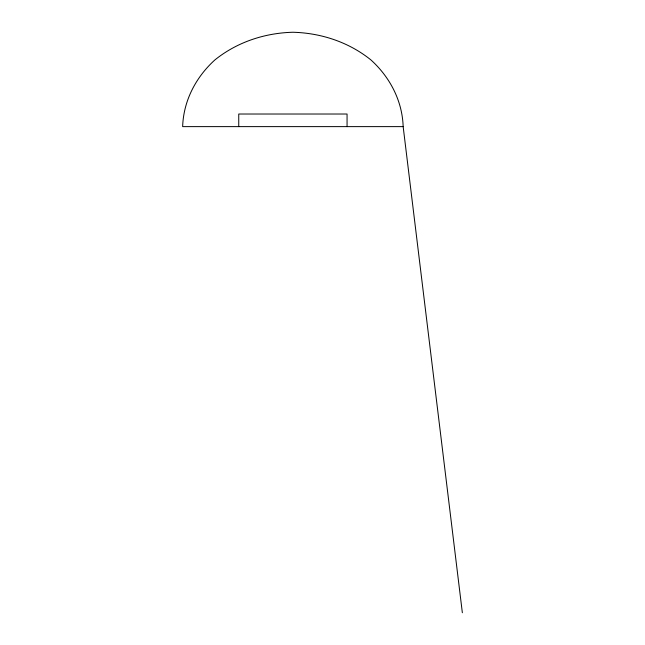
<?xml version="1.0" encoding="UTF-8"?>
<svg xmlns="http://www.w3.org/2000/svg" width="645" height="645" viewBox="0 0 645 645"><rect width="100%" height="100%" fill="white"/><g stroke="black" fill="none" stroke-linecap="round" stroke-linejoin="round"><path stroke-width="0.97" d="M403.157 126.622L182.648 126.622C183.486 100.757 195.911 77.086 214.938 59.888C237.07 42.102 264.652 33.008 292.903 32.25C321.154 33.008 348.735 42.102 370.867 59.888C389.894 77.086 402.319 100.757 403.157 126.622L462.352 612.75M347.058 126.622L347.058 114.02L238.747 114.02L238.747 126.622"/></g></svg>
